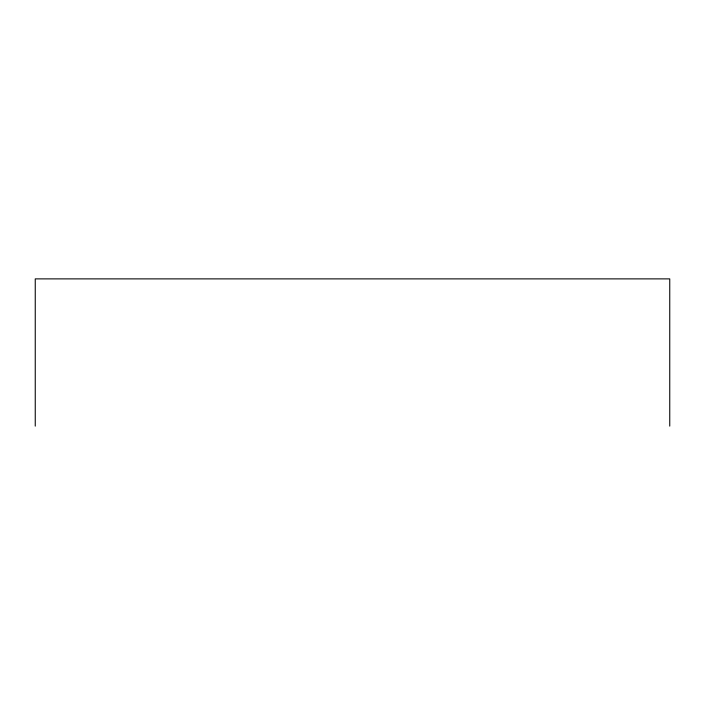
<?xml version="1.0" encoding="UTF-8"?>
<svg xmlns="http://www.w3.org/2000/svg" width="705" height="705" viewBox="0 0 705 705"><rect width="100%" height="100%" fill="white"/><g stroke="black" fill="none" stroke-linecap="round" stroke-linejoin="round"><path stroke-width="1.06" d="M669.75 426.12L669.75 278.88L35.25 278.88L35.25 426.12"/></g></svg>
